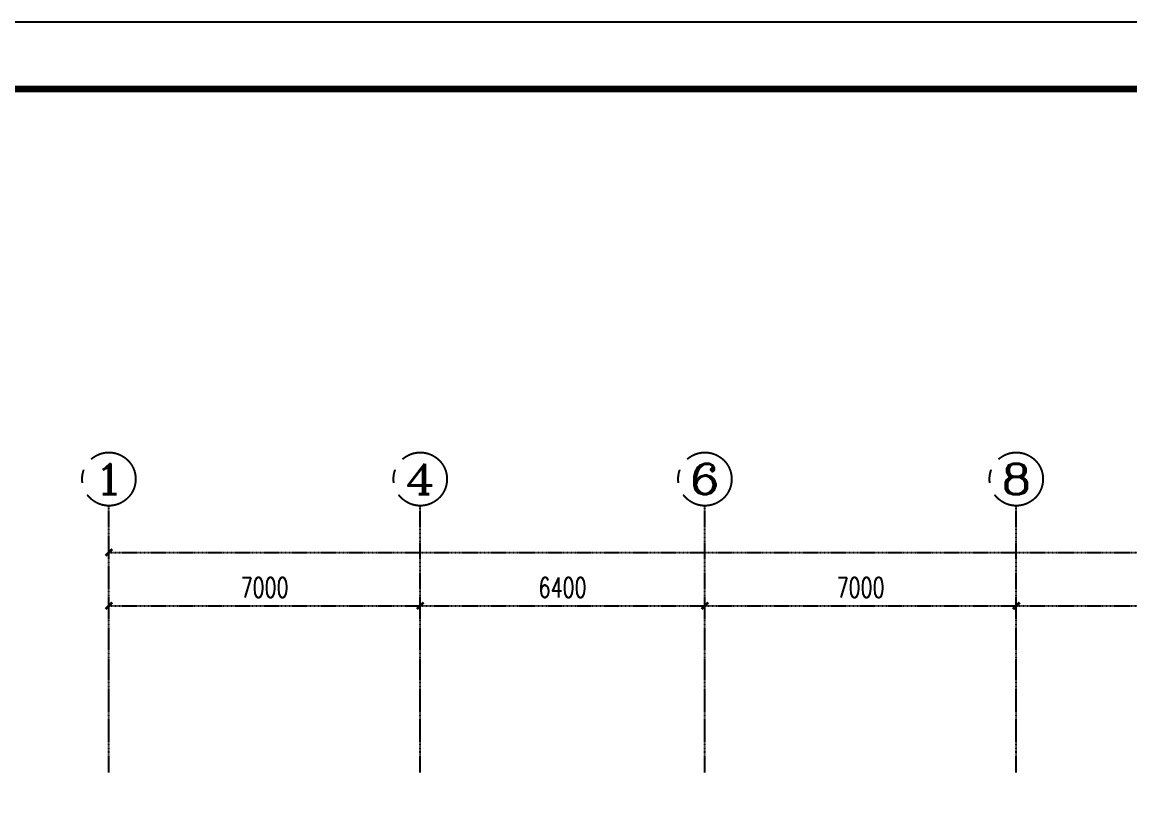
# Model space of a CAD drawing. Extents: x 1241380 to 1952554, y 1012187 to 1766051.
# Drawn here: x 1568965 to 1593869, y 1294837 to 1312345 of the extents above; entities that cross this region are included whole.
import ezdxf
from ezdxf.enums import TextEntityAlignment as Align

# ---------------------------------------------------------------- set-up
doc = ezdxf.new("R2010")
doc.units = 0
doc.linetypes.add('CENTER', pattern=[2, 1.25, -0.25, 0.25, -0.25])
for name, color, linetype in [('1-建筑底图', 8, 'Continuous'), ('AXIS', 251, 'CENTER'), ('AXIS_TEXT', 7, 'Continuous'), ('BTTK', 7, 'Continuous'), ('PUB_TITLE', 7, 'Continuous'), ('WALL', 2, 'Continuous')]:
    doc.layers.add(name, color=color, linetype=linetype)
doc.styles.add('_TCH_AXIS', font='COMPLEX', dxfattribs={"bigfont": 'GBCBIG'})
doc.styles.add('_TCH_DIM_T3', font='SIMPLEX', dxfattribs={"width": 0.705882, "bigfont": 'GBCBIG'})
doc.styles.add('COMPLEX', font='COMPLEX')
doc.styles.add('HZ(TK)', font='geniso.shx', dxfattribs={"width": 0.9, "bigfont": 'hztxt.shx'})
doc.styles.get("Standard").update_dxf_attribs({"font": 'gbeitc.shx', "bigfont": 'gbcbig.shx'})
doc.linetypes.add('JIEDI', pattern='A,1.25,-0.25,0.25,-0.25,0.625,["/",Standard,S=0.6,R=0,X=0,Y=-0.3],0.625,-0.25,0.25,-0.25', length=4)
doc.dimstyles.new('_TCH_ARCH&&150', dxfattribs={"dimtxt": 446.25, "dimasz": 150, "dimexe": 375, "dimexo": 450, "dimgap": 189.375, "dimtad": 1, "dimdec": 0, "dimzin": 0, "dimdsep": 46, "dimtxsty": '_TCH_DIM_T3', "dimblk": 'ARCHTICK', "dimcen": 0.09, "dimclrt": 7, "dimazin": 2, "dimtfac": 1, "dimtdec": 0, "dimtix": 1, "dimtmove": 2, "dimatfit": 3, "dimfxl": 1, "dimtolj": 1, "dimtzin": 0, "dimarcsym": 0})

# ---------------------------------------------------------------- blocks, each defined once
blk = doc.blocks.new('_AXISO')
blk.add_circle((0, 0), 0.5)
at = {"layer": 'AXIS_TEXT', "style": 'COMPLEX', "width": 1.041667}
blk.add_attdef('A', text='', height=0.56, dxfattribs=at).set_placement((-0.25, -0.28), (0.25, -0.28), align=Align.FIT)
blk = doc.blocks.new('_ArchTick')
at = {"color": 0, "linetype": 'ByBlock', "const_width": 0.4}
blk.add_lwpolyline([(-0.5, -0.5), (0.5, 0.5)], dxfattribs=at)
blk = doc.blocks.new('*D66')
at = {"layer": 'AXIS', "color": 0, "lineweight": -2, "transparency": 16777216}
for p, q in [((926858, 866392), (926858, 871267)), ((1041608, 866392), (1041608, 871267)), ((926858, 870892), (1041608, 870892))]:
    blk.add_line(p, q, dxfattribs=at)
at = {"layer": 'Defpoints', "color": 0}
for p in [(1041608, 870892), (926858, 865942), (1041608, 865942)]:
    blk.add_point(p, dxfattribs=at)
at = {"layer": 'AXIS', "color": 0, "lineweight": -2, "transparency": 16777216, "xscale": 150, "yscale": 150, "zscale": 150, "rotation": 180}
blk.add_blockref('_ArchTick', (926858, 870892), dxfattribs=at)
at = {"layer": 'AXIS', "color": 0, "lineweight": -2, "transparency": 16777216, "xscale": 150, "yscale": 150, "zscale": 150}
blk.add_blockref('_ArchTick', (1041608, 870892), dxfattribs=at)
at = {"layer": 'AXIS', "color": 7, "transparency": 16777216, "insert": (984233, 871305), "char_height": 446.2, "attachment_point": 5, "style": '_TCH_DIM_T3'}
blk.add_mtext('\\A1;114750', dxfattribs=at)
blk = doc.blocks.new('*D67')
at = {"layer": 'AXIS', "color": 0, "lineweight": -2, "transparency": 16777216}
for p, q in [((926858, 866392), (926858, 870067)), ((933858, 866392), (933858, 870067)), ((926858, 869692), (933858, 869692))]:
    blk.add_line(p, q, dxfattribs=at)
at = {"layer": 'Defpoints', "color": 0}
for p in [(933858, 869692), (926858, 865942), (933858, 865942)]:
    blk.add_point(p, dxfattribs=at)
at = {"layer": 'AXIS', "color": 0, "lineweight": -2, "transparency": 16777216, "xscale": 150, "yscale": 150, "zscale": 150, "rotation": 180}
blk.add_blockref('_ArchTick', (926858, 869692), dxfattribs=at)
at = {"layer": 'AXIS', "color": 0, "lineweight": -2, "transparency": 16777216, "xscale": 150, "yscale": 150, "zscale": 150}
blk.add_blockref('_ArchTick', (933858, 869692), dxfattribs=at)
at = {"layer": 'AXIS', "color": 7, "transparency": 16777216, "insert": (930358, 870105), "char_height": 446.2, "attachment_point": 5, "style": '_TCH_DIM_T3'}
blk.add_mtext('\\A1;7000', dxfattribs=at)
blk = doc.blocks.new('*D68')
at = {"layer": 'AXIS', "color": 0, "lineweight": -2, "transparency": 16777216}
for p, q in [((933858, 866392), (933858, 870067)), ((940258, 866392), (940258, 870067)), ((933858, 869692), (940258, 869692))]:
    blk.add_line(p, q, dxfattribs=at)
at = {"layer": 'Defpoints', "color": 0}
for p in [(940258, 869692), (933858, 865942), (940258, 865942)]:
    blk.add_point(p, dxfattribs=at)
at = {"layer": 'AXIS', "color": 0, "lineweight": -2, "transparency": 16777216, "xscale": 150, "yscale": 150, "zscale": 150, "rotation": 180}
blk.add_blockref('_ArchTick', (933858, 869692), dxfattribs=at)
at = {"layer": 'AXIS', "color": 0, "lineweight": -2, "transparency": 16777216, "xscale": 150, "yscale": 150, "zscale": 150}
blk.add_blockref('_ArchTick', (940258, 869692), dxfattribs=at)
at = {"layer": 'AXIS', "color": 7, "transparency": 16777216, "insert": (937058, 870105), "char_height": 446.2, "attachment_point": 5, "style": '_TCH_DIM_T3'}
blk.add_mtext('\\A1;6400', dxfattribs=at)
blk = doc.blocks.new('*D69')
at = {"layer": 'AXIS', "color": 0, "lineweight": -2, "transparency": 16777216}
for p, q in [((940258, 866392), (940258, 870067)), ((947258, 866392), (947258, 870067)), ((940258, 869692), (947258, 869692))]:
    blk.add_line(p, q, dxfattribs=at)
at = {"layer": 'Defpoints', "color": 0}
for p in [(947258, 869692), (940258, 865942), (947258, 865942)]:
    blk.add_point(p, dxfattribs=at)
at = {"layer": 'AXIS', "color": 0, "lineweight": -2, "transparency": 16777216, "xscale": 150, "yscale": 150, "zscale": 150, "rotation": 180}
blk.add_blockref('_ArchTick', (940258, 869692), dxfattribs=at)
at = {"layer": 'AXIS', "color": 0, "lineweight": -2, "transparency": 16777216, "xscale": 150, "yscale": 150, "zscale": 150}
blk.add_blockref('_ArchTick', (947258, 869692), dxfattribs=at)
at = {"layer": 'AXIS', "color": 7, "transparency": 16777216, "insert": (943758, 870105), "char_height": 446.2, "attachment_point": 5, "style": '_TCH_DIM_T3'}
blk.add_mtext('\\A1;7000', dxfattribs=at)
blk = doc.blocks.new('*D70')
at = {"layer": 'AXIS', "color": 0, "lineweight": -2, "transparency": 16777216}
for p, q in [((947258, 866392), (947258, 870067)), ((954258, 866392), (954258, 870067)), ((947258, 869692), (954258, 869692))]:
    blk.add_line(p, q, dxfattribs=at)
at = {"layer": 'Defpoints', "color": 0}
for p in [(954258, 869692), (947258, 865942), (954258, 865942)]:
    blk.add_point(p, dxfattribs=at)
at = {"layer": 'AXIS', "color": 0, "lineweight": -2, "transparency": 16777216, "xscale": 150, "yscale": 150, "zscale": 150, "rotation": 180}
blk.add_blockref('_ArchTick', (947258, 869692), dxfattribs=at)
at = {"layer": 'AXIS', "color": 0, "lineweight": -2, "transparency": 16777216, "xscale": 150, "yscale": 150, "zscale": 150}
blk.add_blockref('_ArchTick', (954258, 869692), dxfattribs=at)
at = {"layer": 'AXIS', "color": 7, "transparency": 16777216, "insert": (950758, 870105), "char_height": 446.2, "attachment_point": 5, "style": '_TCH_DIM_T3'}
blk.add_mtext('\\A1;7000', dxfattribs=at)
blk = doc.blocks.new('vhtemplate_2020年新竖式图框_A0')
at = {"layer": 'PUB_TITLE', "color": 7}
blk.add_lwpolyline([(0, 0), (1189, 0), (1189, 841), (0, 841)], close=True, dxfattribs=at)
at = {"layer": 'PUB_TITLE', "const_width": 1}
blk.add_lwpolyline([(25, 10), (1179, 10), (1179, 831), (25, 831)], close=True, dxfattribs=at)
at = {"layer": 'BTTK', "color": 4, "style": 'HZ(TK)', "width": 0.9}
for tag, p in [('合作单位', (1144, 743.5)), ('建设单位', (1144, 209.5)), ('工程名称', (1144, 176.5)), ('子项名称', (1154, 160)), ('图纸名称', (1144, 141))]:
    blk.add_attdef(tag, text='', height=3.5, dxfattribs=at).set_placement(p, align=Align.MIDDLE_CENTER)
for tag, p in [('注册证书号', (1156.5, 309.01)), ('注册印章号', (1156.5, 301.01)), ('设计号', (1154, 193)), ('图别', (1137.75, 34)), ('图号', (1170.25, 34)), ('版本号', (1137.75, 26)), ('日期', (1170.25, 26))]:
    blk.add_attdef(tag, text='', height=3.5, dxfattribs=at).set_placement(p, align=Align.MIDDLE)
blk = doc.blocks.new('ERT')
at = {"layer": 'AXIS'}
for p, q in [((926858.2, 865942.1), (926858.2, 871942.1)), ((933858.2, 865942.1), (933858.2, 871942.1)), ((940258.2, 865942.1), (940258.2, 871942.1)), ((947258.2, 865942.1), (947258.2, 871942.1))]:
    blk.add_line(p, q, dxfattribs=at)
ref = blk.add_blockref('_AXISO', (926858.2, 872542.1), dxfattribs=dict(at, xscale=1200, yscale=1200, zscale=1200))
ref.add_attrib('A', '1', dxfattribs={"layer": 'AXIS_TEXT', "height": 678.8, "style": '_TCH_AXIS', "width": 2.333333}).set_placement((926518.8, 872202.7), (927197.6, 872202.7), align=Align.FIT)
ref = blk.add_blockref('_AXISO', (933858.2, 872542.1), dxfattribs=dict(at, xscale=1200, yscale=1200, zscale=1200))
ref.add_attrib('A', '4', dxfattribs={"layer": 'AXIS_TEXT', "height": 678.8, "style": '_TCH_AXIS', "width": 1.3125}).set_placement((933518.8, 872202.7), (934197.6, 872202.7), align=Align.FIT)
ref = blk.add_blockref('_AXISO', (940258.2, 872542.1), dxfattribs=dict(at, xscale=1200, yscale=1200, zscale=1200))
ref.add_attrib('A', '6', dxfattribs={"layer": 'AXIS_TEXT', "height": 678.8, "style": '_TCH_AXIS', "width": 1.5}).set_placement((939918.8, 872202.7), (940597.6, 872202.7), align=Align.FIT)
ref = blk.add_blockref('_AXISO', (947258.2, 872542.1), dxfattribs=dict(at, xscale=1200, yscale=1200, zscale=1200))
ref.add_attrib('A', '8', dxfattribs={"layer": 'AXIS_TEXT', "height": 678.8, "style": '_TCH_AXIS', "width": 1.5}).set_placement((946918.8, 872202.7), (947597.6, 872202.7), align=Align.FIT)
for p1, p2, distance, picture, middle in [((926858.2, 865942.1), (1041608.2, 865942.1), 4950, '*D66', (984233.2, 871304.6)), ((926858.2, 865942.1), (933858.2, 865942.1), 3750, '*D67', (930358.2, 870104.6)), ((933858.2, 865942.1), (940258.2, 865942.1), 3750, '*D68', (937058.2, 870104.6)), ((940258.2, 865942.1), (947258.2, 865942.1), 3750, '*D69', (943758.2, 870104.6)), ((947258.2, 865942.1), (954258.2, 865942.1), 3750, '*D70', (950758.2, 870104.6))]:
    dim = blk.add_aligned_dim(p1=p1, p2=p2, distance=distance, dimstyle='_TCH_ARCH&&150', dxfattribs=at)
    dim.commit()
    dim.dimension.update_dxf_attribs({"geometry": picture, "text_midpoint": middle})
blk = doc.blocks.new('1-一层建筑底图')
at = {"layer": '1-建筑底图', "color": 8}
blk.add_blockref('ERT', (-926708, -773142), dxfattribs=at)

msp = doc.modelspace()

# ---------------------------------------------------------------- block references
at = {"layer": '1-建筑底图', "linetype": 'JIEDI'}
msp.add_blockref('1-一层建筑底图', (1570765, 1202671.1), dxfattribs=at)
at = {"layer": 'WALL', "xscale": 150, "yscale": 150, "zscale": 150}
msp.add_blockref('vhtemplate_2020年新竖式图框_A0', (1546439.2, 1186194.8), dxfattribs=at)

doc.saveas('drawing.dxf')
